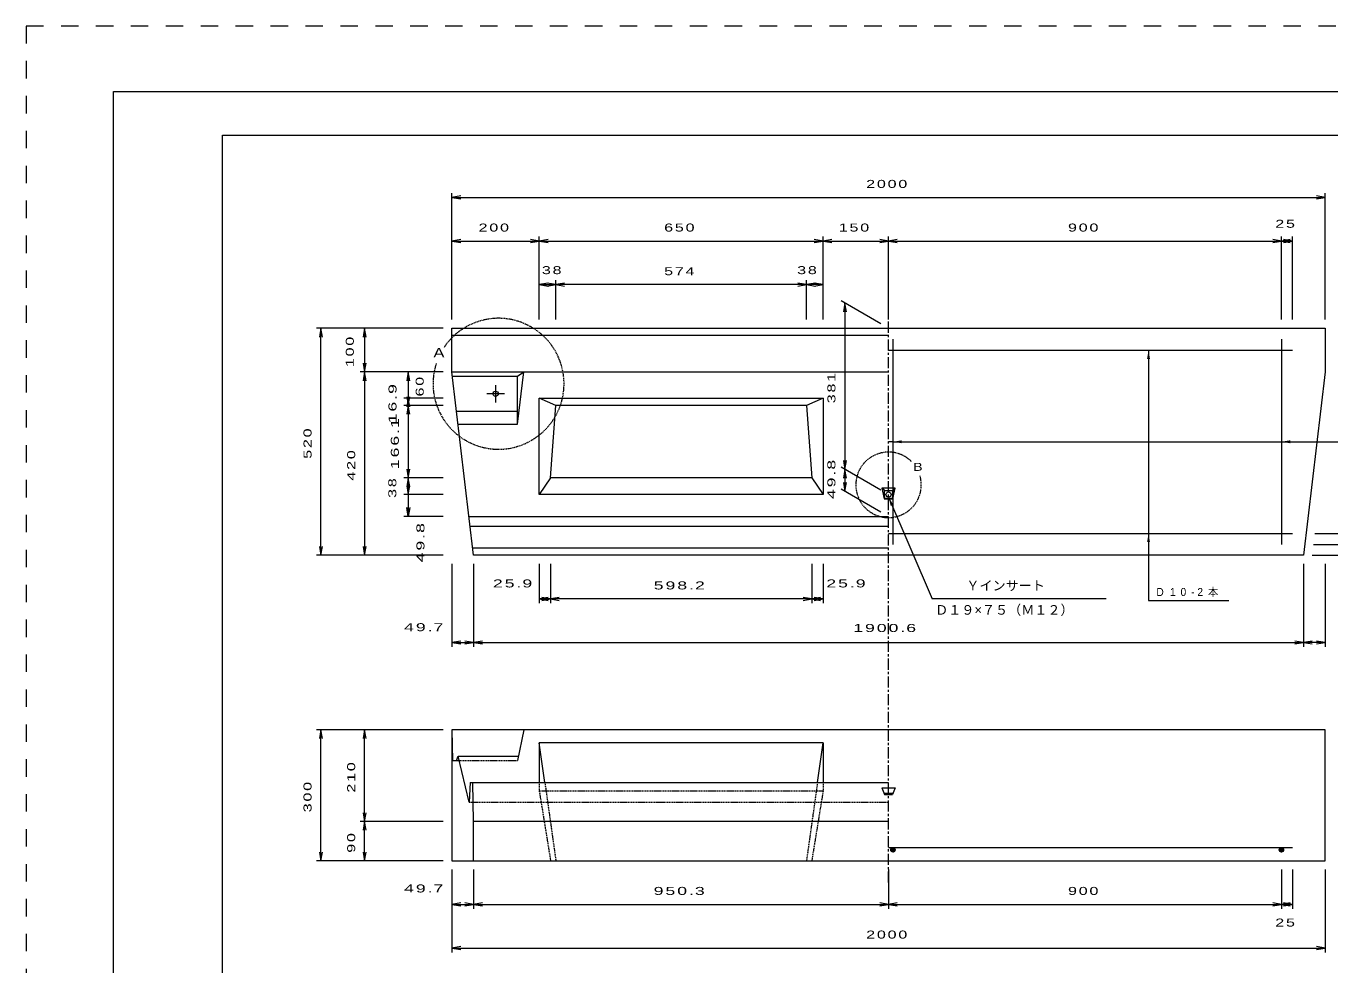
# Model space of a CAD drawing. Units: millimetres at full size, sheet at 1:10. Extents: x -200 to 4400, y -150 to 3120.
# Drawn here: x -200 to 2786, y 969 to 3120 of the extents above; entities that cross this region are included whole.
import ezdxf
from ezdxf.enums import TextEntityAlignment as Align

# ---------------------------------------------------------------- set-up
doc = ezdxf.new("R2010")
doc.units = ezdxf.units.MM
doc.header["$LTSCALE"] = 10
for name, pattern in [('USER1', [8, 4, -4]), ('USER2', [0.375, 0.25, -0.125]), ('USER3', [4.064, 2.54, -0.508, 0.508, -0.508])]:
    doc.linetypes.add(name, pattern=pattern)
for name, color, linetype, lineweight in [('0_3', 7, 'Continuous', 13), ('V-nasSTD', 5, 'USER1', 13), ('中心線', 2, 'USER3', 13), ('実線', 2, 'Continuous', 13), ('寸法線', 2, 'Continuous', 13), ('破線', 2, 'USER2', 13)]:
    doc.layers.add(name, color=color, linetype=linetype, lineweight=lineweight)
doc.styles.add('標準ベクトル', font='')
doc.styles.get('標準ベクトル').set_extended_font_data('標準ベクトル')

# ---------------------------------------------------------------- blocks, each defined once
blk = doc.blocks.new('open_arrow')
at = {"color": 0, "linetype": 'Continuous', "lineweight": -2}
blk.add_lwpolyline([(7.5, 1.25), (0, 0), (7.5, -1.25)], dxfattribs=at)
blk = doc.blocks.new('filled_arrow')
at = {"color": 0, "linetype": 'Continuous', "lineweight": -2}
blk.add_solid([(7.5, 1.25), (0, 0), (7.5, -1.25)], dxfattribs=at)

msp = doc.modelspace()

# ---------------------------------------------------------------- linework, layer by layer
at = {"layer": '0_3'}
for p, q in [((0, 0), (0, 2970)), ((0, 2970), (4200, 2970))]:
    msp.add_line(p, q, dxfattribs=at)
at = {"layer": '0_3', "color": 6}
for p, q in [((250, 100), (250, 2870)), ((250, 2870), (4100, 2870))]:
    msp.add_line(p, q, dxfattribs=at)
at = {"layer": 'V-nasSTD'}
for p, q in [((4400, 3120), (-200, 3120)), ((-200, 3120), (-200, -150))]:
    msp.add_line(p, q, dxfattribs=at)
at = {"layer": '中心線'}
msp.add_line((1775.48, 1157.47), (1775.48, 2477.47), dxfattribs=at)
at = {"layer": '実線', "color": 7}
for p, q in [((775.48, 2327.47), (775.48, 2427.47)), ((775.48, 2427.47), (2775.48, 2427.47)), ((2775.48, 2427.47), (2775.48, 2327.47)), ((825.18, 1907.47), (775.48, 2327.47)), ((775.48, 2327.47), (940.48, 2327.47)), ((925.48, 2207.47), (940.48, 2327.47)), ((2775.48, 2327.47), (2725.78, 1907.47)), ((789.68, 2207.47), (925.48, 2207.47)), ((2725.78, 1907.47), (825.18, 1907.47)), ((775.48, 1507.47), (776.66, 1437.47)), ((940.48, 1507.47), (925.48, 1437.47)), ((776.66, 1437.47), (786.13, 1437.47)), ((786.13, 1437.47), (789.68, 1447.47)), ((789.68, 1447.47), (927.62, 1447.47))]:
    msp.add_line(p, q, dxfattribs=at)
at = {"layer": '実線'}
for p, q in [((775.48, 2411.47), (1775.48, 2411.47)), ((775.48, 2327.47), (1775.48, 2327.47)), ((776.66, 2317.47), (925.48, 2317.47)), ((925.48, 2317.47), (940.48, 2327.47)), ((925.48, 2207.47), (925.48, 2317.47)), ((895.48, 2277.47), (855.48, 2277.47)), ((875.48, 2297.47), (875.48, 2257.47)), ((1013.48, 2250.57), (975.48, 2267.47)), ((1001.38, 2084.47), (1013.48, 2250.57)), ((1587.48, 2250.57), (1013.48, 2250.57)), ((1625.48, 2267.47), (1587.48, 2250.57)), ((1587.48, 2250.57), (1599.58, 2084.47)), ((786.13, 2237.47), (925.48, 2237.47)), ((1001.38, 2084.47), (975.48, 2046.47)), ((1599.58, 2084.47), (1001.38, 2084.47)), ((1599.58, 2084.47), (1625.48, 2046.47)), ((1760.48, 2061.47), (1765.48, 2036.47)), ((1790.48, 2061.47), (1760.48, 2061.47)), ((1766.48, 2055.47), (1760.48, 2061.47)), ((1784.48, 2055.47), (1790.48, 2061.47)), ((1785.48, 2036.47), (1790.48, 2061.47)), ((1765.48, 2036.47), (1766.48, 2037.47)), ((1765.48, 2036.47), (1785.48, 2036.47)), ((1766.48, 2055.47), (1784.48, 2055.47)), ((1766.48, 2037.47), (1766.48, 2055.47)), ((1784.48, 2037.47), (1766.48, 2037.47)), ((1784.48, 2055.47), (1784.48, 2037.47)), ((1785.48, 2036.47), (1784.48, 2037.47)), ((814.64, 1996.53), (1775.48, 1996.53)), ((817.28, 1974.17), (1775.48, 1974.17)), ((823.2, 1924.17), (1775.48, 1924.17)), ((1625.48, 1477.47), (975.48, 1477.47)), ((988.25, 1386.72), (975.48, 1477.47)), ((975.48, 1477.47), (975.48, 1386.72)), ((1612.7, 1386.72), (1625.48, 1477.47)), ((1625.48, 1477.47), (1625.48, 1386.72)), ((814.64, 1342), (789.68, 1447.47)), ((817.28, 1386.72), (814.64, 1342)), ((817.28, 1386.72), (1775.48, 1386.72)), ((825.18, 1297.47), (823.2, 1386.72)), ((1760.48, 1374.47), (1790.48, 1374.47)), ((1760.48, 1374.47), (1766.48, 1359.47)), ((1790.48, 1374.47), (1784.48, 1359.47)), ((1765.48, 1361.97), (1785.48, 1361.97)), ((1766.48, 1359.47), (1784.48, 1359.47)), ((825.18, 1207.47), (825.18, 1297.47)), ((1775.48, 1297.47), (825.18, 1297.47))]:
    msp.add_line(p, q, dxfattribs=at)
at = {"layer": '実線', "color": 6}
for p, q in [((1785.48, 2402.47), (1785.48, 1932.47)), ((2675.48, 2402.47), (2675.48, 1932.47)), ((1775.48, 2377.47), (2700.48, 2377.47)), ((1775.48, 1957.47), (2700.48, 1957.47)), ((1775.48, 1237.47), (2700.48, 1237.47)), ((1780.49, 1232.78), (1785.16, 1237.46)), ((1780.65, 1231.17), (1786.77, 1237.3)), ((1781.17, 1229.93), (1788.01, 1236.77)), ((1781.94, 1228.93), (1789.01, 1236)), ((1782.94, 1228.16), (1789.78, 1235.01)), ((1784.18, 1227.64), (1790.31, 1233.76)), ((1785.79, 1227.48), (1790.47, 1232.15)), ((2670.51, 1231.85), (2671.43, 1232.77)), ((2670.64, 1233.75), (2671.43, 1234.54)), ((2670.89, 1230.47), (2671.43, 1231)), ((2671.43, 1232.77), (2676.09, 1237.43)), ((2671.43, 1234.54), (2674.19, 1237.3)), ((2671.43, 1231), (2677.48, 1237.05)), ((2671.56, 1229.36), (2678.58, 1236.39)), ((2672.45, 1228.49), (2679.46, 1235.49)), ((2673.57, 1227.84), (2680.1, 1234.37)), ((2674.99, 1227.49), (2680.45, 1232.95)), ((2676.96, 1227.69), (2680.25, 1230.98))]:
    msp.add_line(p, q, dxfattribs=at)
at = {"layer": '実線', "color": 7}
for points in [[(1625.48, 2046.47), (975.48, 2046.47), (975.48, 2267.47), (1625.48, 2267.47)], [(775.48, 1207.47), (2775.48, 1207.47), (2775.48, 1507.47), (775.48, 1507.47)]]:
    msp.add_lwpolyline(points, close=True, dxfattribs=at)
at = {"layer": '実線'}
for centre in [(875.48, 2277.47), (1775.48, 2046.47)]:
    msp.add_circle(centre, 6, dxfattribs=at)
at = {"layer": '実線', "color": 6}
for centre in [(1785.48, 1232.47), (2675.48, 1232.47)]:
    msp.add_circle(centre, 5, dxfattribs=at)
at = {"layer": '寸法線'}
for p, q in [((775.48, 2447.47), (775.48, 2737.47)), ((775.48, 2727.47), (2775.48, 2727.47)), ((2775.48, 2447.47), (2775.48, 2737.47)), ((775.48, 2447.47), (775.48, 2637.47)), ((975.48, 2447.47), (975.48, 2637.47)), ((975.48, 2447.47), (975.48, 2637.47)), ((1625.48, 2447.47), (1625.48, 2637.47)), ((1625.48, 2447.47), (1625.48, 2637.47)), ((1775.48, 2447.47), (1775.48, 2637.47)), ((1775.48, 2447.47), (1775.48, 2637.47)), ((2675.48, 2447.47), (2675.48, 2637.47)), ((2700.48, 2447.47), (2700.48, 2637.47)), ((775.48, 2627.47), (975.48, 2627.47)), ((975.48, 2627.47), (1625.48, 2627.47)), ((1625.48, 2627.47), (1775.48, 2627.47)), ((1775.48, 2627.47), (2675.48, 2627.47)), ((2675.48, 2627.47), (2700.48, 2627.47)), ((975.48, 2447.47), (975.48, 2537.47)), ((975.48, 2527.47), (1013.48, 2527.47)), ((1013.48, 2447.47), (1013.48, 2537.47)), ((1013.48, 2447.47), (1013.48, 2537.47)), ((1587.48, 2527.47), (1013.48, 2527.47)), ((1587.48, 2447.47), (1587.48, 2537.47)), ((1587.48, 2447.47), (1587.48, 2537.47)), ((1625.48, 2527.47), (1587.48, 2527.47)), ((1625.48, 2447.47), (1625.48, 2537.47)), ((1758.16, 2437.47), (1666.82, 2490.2)), ((1675.48, 2485.2), (1675.48, 2104.2)), ((755.48, 2427.47), (465.48, 2427.47)), ((475.48, 1907.47), (475.48, 2427.47)), ((755.48, 2427.47), (565.48, 2427.47)), ((575.48, 2427.47), (575.48, 2327.47)), ((755.48, 2327.47), (565.48, 2327.47)), ((755.48, 2327.47), (565.48, 2327.47)), ((575.48, 2327.47), (575.48, 1907.47)), ((755.48, 2327.47), (665.48, 2327.47)), ((675.48, 2327.47), (675.48, 2267.47)), ((755.48, 2267.47), (665.48, 2267.47)), ((755.48, 2267.47), (665.48, 2267.47)), ((755.48, 2250.57), (665.48, 2250.57)), ((755.48, 2250.57), (665.48, 2250.57)), ((675.48, 2267.47), (675.48, 2250.57)), ((675.48, 2250.57), (675.48, 2084.47)), ((1785.48, 2167.47), (1775.48, 2167.47)), ((1785.48, 2167.47), (3089.92, 2167.47)), ((2675.48, 2167.47), (2756.54, 2167.47)), ((1758.16, 2056.47), (1666.82, 2109.2)), ((1758.16, 2056.47), (1666.82, 2109.2)), ((1675.48, 2104.2), (1675.48, 2054.26)), ((755.48, 2084.47), (665.48, 2084.47)), ((755.48, 2084.47), (665.48, 2084.47)), ((675.48, 2084.47), (675.48, 2046.47)), ((755.48, 2046.47), (665.48, 2046.47)), ((755.48, 2046.47), (665.48, 2046.47)), ((675.48, 2046.47), (675.48, 1996.53)), ((1758.16, 2006.53), (1666.82, 2059.26)), ((1775.48, 2040.47), (1875.48, 1807.47)), ((675.48, 1996.53), (672.14, 2016.53)), ((678.81, 2016.53), (675.48, 1996.53)), ((675.48, 1996.53), (675.48, 2016.53)), ((755.48, 1996.53), (665.48, 1996.53)), ((2371, 1957.47), (2371, 1907.47)), ((2751.69, 1957.47), (2885.48, 1957.47)), ((2748.73, 1932.47), (2885.48, 1932.47)), ((755.48, 1907.47), (465.48, 1907.47)), ((755.48, 1907.47), (565.48, 1907.47)), ((775.48, 1887.47), (775.48, 1697.47)), ((825.18, 1887.47), (825.18, 1697.47)), ((825.18, 1887.47), (825.18, 1697.47)), ((975.48, 1887.47), (975.48, 1797.47)), ((1001.38, 1887.47), (1001.38, 1797.47)), ((1001.38, 1887.47), (1001.38, 1797.47)), ((1599.58, 1887.47), (1599.58, 1797.47)), ((1599.58, 1887.47), (1599.58, 1797.47)), ((1625.48, 1887.47), (1625.48, 1797.47)), ((2725.78, 1887.47), (2725.78, 1697.47)), ((2725.78, 1887.47), (2725.78, 1697.47)), ((2745.78, 1907.47), (2885.48, 1907.47)), ((2775.48, 1887.47), (2775.48, 1697.47)), ((975.48, 1807.47), (1001.38, 1807.47)), ((1599.58, 1807.47), (1001.38, 1807.47)), ((1625.48, 1807.47), (1599.58, 1807.47)), ((2274.24, 1807.47), (1875.48, 1807.47)), ((775.48, 1707.47), (825.18, 1707.47)), ((825.18, 1707.47), (2725.78, 1707.47)), ((2775.48, 1707.47), (2725.78, 1707.47)), ((755.48, 1507.47), (465.48, 1507.47)), ((475.48, 1207.47), (475.48, 1507.47)), ((755.48, 1507.47), (565.48, 1507.47)), ((575.48, 1297.47), (575.48, 1507.47)), ((755.48, 1297.47), (565.48, 1297.47)), ((755.48, 1297.47), (565.48, 1297.47)), ((575.48, 1207.47), (575.48, 1297.47)), ((755.48, 1207.47), (465.48, 1207.47)), ((755.48, 1207.47), (565.48, 1207.47)), ((775.48, 1187.47), (775.48, 997.47)), ((775.48, 1187.47), (775.48, 1097.47)), ((825.18, 1187.47), (825.18, 1097.47)), ((825.18, 1187.47), (825.18, 1097.47)), ((1775.48, 1187.47), (1775.48, 1097.47)), ((1775.48, 1187.47), (1775.48, 1097.47)), ((2675.48, 1187.47), (2675.48, 1097.47)), ((2700.48, 1187.47), (2700.48, 1097.47)), ((2775.48, 1187.47), (2775.48, 997.47)), ((775.48, 1107.47), (825.18, 1107.47)), ((825.18, 1107.47), (1775.48, 1107.47)), ((1775.48, 1107.47), (2675.48, 1107.47)), ((2675.48, 1107.47), (2700.48, 1107.47)), ((775.48, 1007.47), (2775.48, 1007.47))]:
    msp.add_line(p, q, dxfattribs=at)
msp.add_lwpolyline([(2371, 2377.47), (2371, 1803.66), (2554.58, 1803.66)], dxfattribs=at)
at = {"layer": '寸法線', "linetype": 'USER2'}
for centre, radius, start, end in [((882.19, 2300.41), 150, 161.99961, 146.35733), ((1775.48, 2068.75), 75, 45.39611, 15.73329)]:
    msp.add_arc(centre, radius, start, end, dxfattribs=at)
at = {"layer": '破線'}
for p, q in [((786.13, 1437.47), (925.48, 1437.47)), ((975.48, 1386.72), (975.48, 1366.97)), ((988.25, 1386.72), (1013.48, 1207.47)), ((1612.7, 1386.72), (1587.48, 1207.47)), ((1625.48, 1386.72), (1625.48, 1366.97)), ((1625.48, 1366.97), (975.48, 1366.97)), ((975.48, 1366.97), (1001.38, 1207.47)), ((1625.48, 1366.97), (1599.58, 1207.47)), ((814.64, 1342), (1775.48, 1342))]:
    msp.add_line(p, q, dxfattribs=at)

# ---------------------------------------------------------------- block references
at = {"layer": '寸法線', "xscale": 2.67, "yscale": 2.67}
for name, p in [('open_arrow', (775.48, 2727.47)), ('open_arrow', (775.48, 2627.47)), ('open_arrow', (975.48, 2627.47)), ('open_arrow', (1625.48, 2627.47)), ('open_arrow', (1775.48, 2627.47)), ('open_arrow', (2675.48, 2627.47)), ('open_arrow', (975.48, 2527.47)), ('open_arrow', (1013.48, 2527.47)), ('open_arrow', (1587.48, 2527.47)), ('filled_arrow', (1785.48, 2167.47)), ('filled_arrow', (2675.48, 2167.47)), ('open_arrow', (975.48, 1807.47)), ('open_arrow', (1001.38, 1807.47)), ('open_arrow', (1599.58, 1807.47)), ('open_arrow', (775.48, 1707.47)), ('open_arrow', (825.18, 1707.47)), ('open_arrow', (2725.78, 1707.47)), ('open_arrow', (775.48, 1107.47)), ('open_arrow', (825.18, 1107.47)), ('open_arrow', (1775.48, 1107.47)), ('open_arrow', (2675.48, 1107.47)), ('open_arrow', (775.48, 1007.47))]:
    msp.add_blockref(name, p, dxfattribs=at)
for name, p, rotation in [('open_arrow', (2775.48, 2727.47), 180), ('open_arrow', (975.48, 2627.47), 180), ('open_arrow', (1625.48, 2627.47), 180), ('open_arrow', (1775.48, 2627.47), 180), ('open_arrow', (2675.48, 2627.47), 180), ('open_arrow', (2700.48, 2627.47), 180), ('open_arrow', (1013.48, 2527.47), 180), ('open_arrow', (1587.48, 2527.47), 180), ('open_arrow', (1625.48, 2527.47), 180), ('open_arrow', (1675.48, 2485.2), 270), ('open_arrow', (475.48, 2427.47), 270), ('open_arrow', (575.48, 2427.47), 270), ('filled_arrow', (2371, 2377.47), 270), ('open_arrow', (575.48, 2327.47), 90), ('open_arrow', (575.48, 2327.47), 270), ('open_arrow', (675.48, 2327.47), 270), ('open_arrow', (675.48, 2250.57), 90), ('open_arrow', (675.48, 2267.47), 270), ('open_arrow', (675.48, 2250.57), 270), ('open_arrow', (1675.48, 2104.2), 90), ('open_arrow', (675.48, 2084.47), 90), ('open_arrow', (1675.48, 2104.2), 270), ('open_arrow', (675.48, 2084.47), 270), ('open_arrow', (675.48, 2046.47), 90), ('open_arrow', (1675.48, 2054.26), 90), ('filled_arrow', (1775.48, 2040.47), 293.2), ('filled_arrow', (2371, 1957.47), 270), ('open_arrow', (475.48, 1907.47), 90), ('open_arrow', (575.48, 1907.47), 90), ('open_arrow', (1001.38, 1807.47), 180), ('open_arrow', (1599.58, 1807.47), 180), ('open_arrow', (1625.48, 1807.47), 180), ('open_arrow', (825.18, 1707.47), 180), ('open_arrow', (2725.78, 1707.47), 180), ('open_arrow', (2775.48, 1707.47), 180), ('open_arrow', (475.48, 1507.47), 270), ('open_arrow', (575.48, 1507.47), 270), ('open_arrow', (575.48, 1297.47), 90), ('open_arrow', (575.48, 1297.47), 270), ('open_arrow', (475.48, 1207.47), 90), ('open_arrow', (575.48, 1207.47), 90), ('open_arrow', (825.18, 1107.47), 180), ('open_arrow', (1775.48, 1107.47), 180), ('open_arrow', (2675.48, 1107.47), 180), ('open_arrow', (2700.48, 1107.47), 180), ('open_arrow', (2775.48, 1007.47), 180)]:
    msp.add_blockref(name, p, dxfattribs=dict(at, rotation=rotation))

# ---------------------------------------------------------------- texts
at = {"layer": '寸法線', "style": '標準ベクトル', "width": 1.3}
for s, height, p in [('A', 21.99, (732.88, 2354.03)), ('B', 18.33, (1832.25, 2095.33))]:
    msp.add_text(s, height=height, dxfattribs=at).set_placement(p, align=Align.BOTTOM_LEFT)
at = {"layer": '寸法線', "style": '標準ベクトル'}
for s, p in [('Ｙインサート', (1953.68, 1820.28)), ('Ｄ１９×７５（Ｍ１２）', (1882.23, 1764.65))]:
    msp.add_text(s, height=21.99, dxfattribs=at).set_placement(p, align=Align.BOTTOM_LEFT)
at = {"layer": '寸法線', "char_height": 18.33, "style": '標準ベクトル'}
for s, insert, attachment_point in [('\\T1.2;\\W1.5;2000', (1773.35, 2767.47), 2), ('\\T1.2;\\W1.5;200', (873.35, 2667.47), 2), ('\\T1.2;\\W1.5;650', (1298.35, 2667.47), 2), ('\\T1.2;\\W1.5;150', (1698.35, 2667.47), 2), ('\\T1.2;\\W1.5;900', (2223.35, 2667.47), 2), ('\\T1.2;\\W1.5;25', (2685.85, 2676.14), 2), ('\\T1.2;\\W1.5;38', (1005.99, 2569.88), 2), ('\\T1.2;\\W1.5;38', (1590.72, 2569.88), 2), ('\\T1.2;\\W1.5;574', (1298.35, 2567.47), 2), ('\\T1.2;\\W1.65;25.9', (916.55, 1852.08), 2), ('\\T1.2;\\W1.65;25.9', (1680.16, 1852.08), 2), ('\\T1.2;\\W1.65;598.2', (1298.35, 1847.47), 2), ('\\T1.86;\\W0.95;D10-2本', (2388.96, 1812.08), 7), ('\\T1.2;\\W1.65;49.7', (713.03, 1751.76), 2), ('\\T1.2;\\W1.65;1900.6', (1768.79, 1749.97), 2), ('\\T1.2;\\W1.65;49.7', (713.01, 1153.15), 2), ('\\T1.2;\\W1.65;950.3', (1298.2, 1147.47), 2), ('\\T1.2;\\W1.5;900', (2223.35, 1147.47), 2), ('\\T1.2;\\W1.5;25', (2685.85, 1074.97), 2), ('\\T1.2;\\W1.5;2000', (1773.35, 1047.47), 2)]:
    msp.add_mtext(s, dxfattribs=dict(at, insert=insert, attachment_point=attachment_point))
at = {"layer": '寸法線', "char_height": 18.33, "attachment_point": 2, "rotation": 90, "style": '標準ベクトル'}
for s, insert in [('\\T1.2;\\W1.5;100', (532.27, 2375.34)), ('\\T1.2;\\W1.5;60', (692.4, 2295.79)), ('\\T1.2;\\W1.5;381', (1635.48, 2292.58)), ('\\T1.2;\\W1.65;16.9', (630.14, 2256.89)), ('\\T1.2;\\W1.65;166.1', (635.48, 2165.39)), ('\\T1.2;\\W1.5;520', (435.48, 2165.34)), ('\\T1.2;\\W1.5;420', (535.48, 2115.34)), ('\\T1.2;\\W1.65;49.8', (1635.41, 2083.32)), ('\\T1.2;\\W1.5;38', (629.64, 2063.34)), ('\\T1.2;\\W1.65;49.8', (694.09, 1938.35)), ('\\T1.2;\\W1.5;210', (535.48, 1400.34)), ('\\T1.2;\\W1.5;300', (435.48, 1355.34)), ('\\T1.2;\\W1.5;90', (535.48, 1250.34))]:
    msp.add_mtext(s, dxfattribs=dict(at, insert=insert))

doc.saveas('drawing.dxf')
